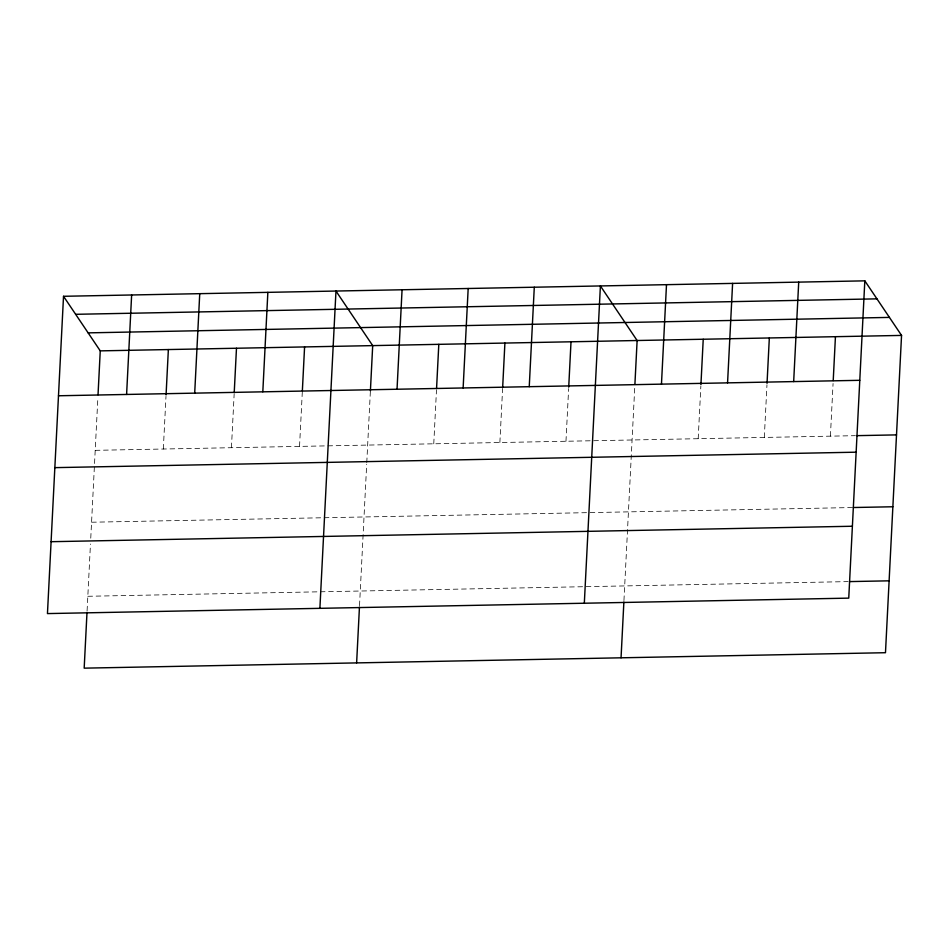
<?xml version="1.0" encoding="UTF-8"?>
<svg xmlns="http://www.w3.org/2000/svg" width="949" height="949" viewBox="0 0 949 949"><rect width="100%" height="100%" fill="white"/><g stroke="black" fill="none" stroke-linecap="round" stroke-linejoin="round"><path stroke-width="0.71" stroke-dasharray="4.75 3.56" d="M87.083 610.954L90.463 544.002M90.76 538.19L97.877 397.678M163.323 449.031L165.992 396.362M231.437 447.714L234.178 393.586M299.54 446.398L302.292 392.281M359.517 605.699L366.694 464.156M366.765 462.685L370.395 390.964M433.764 443.812L436.504 389.683M499.874 442.531L502.614 388.414M565.972 441.261L568.641 388.604M623.944 600.598L634.751 387.322M698.191 438.711L700.86 386.053M764.301 437.43L766.97 384.772M830.399 436.16L833.068 383.503M95.208 450.336L855.381 435.674M91.579 522.223L851.739 507.561M87.818 596.28L318.805 591.82M320.288 591.796L847.979 581.618"/><path stroke-width="1.42" d="M63.524 296.29L47.45 613.588L848.75 598.131L864.824 280.845L63.524 296.29L100.25 350.869L98.032 394.748M87 612.413L84.176 668.155L885.476 652.71L901.55 335.412L864.824 280.845M126.597 394.452L131.638 294.985M166.063 394.903L168.364 349.552M194.699 393.135L199.741 293.668M234.249 392.127L236.479 348.247M262.814 391.818L267.855 292.351M302.363 390.81L304.582 346.931M319.896 608.333L335.97 291.035L372.696 345.614L370.395 390.964M356.622 662.9L359.446 607.158M397.038 389.232L402.068 289.765M436.576 388.224L438.806 344.345M463.136 387.963L468.177 288.496M502.685 386.955L504.904 343.063M529.245 386.682L534.287 287.215M568.712 387.133L571.013 341.794M584.323 603.232L600.397 285.946L637.123 340.513L634.905 384.404M621.049 657.799L623.873 602.057M661.465 384.131L666.495 284.664M700.931 384.582L703.233 339.244M727.563 382.862L732.604 283.395M767.041 383.313L769.331 337.963M793.672 381.581L798.714 282.114M833.222 380.573L835.44 336.693M75.647 314.309L876.935 298.852M88.127 332.862L889.427 317.405M100.25 350.869L901.55 335.412M58.482 395.769L859.782 380.312M856.852 435.65L896.508 434.891M54.84 467.643L856.14 452.187M853.21 507.525L892.867 506.766M51.092 541.701L852.392 526.244M849.45 581.595L889.118 580.824"/></g></svg>
